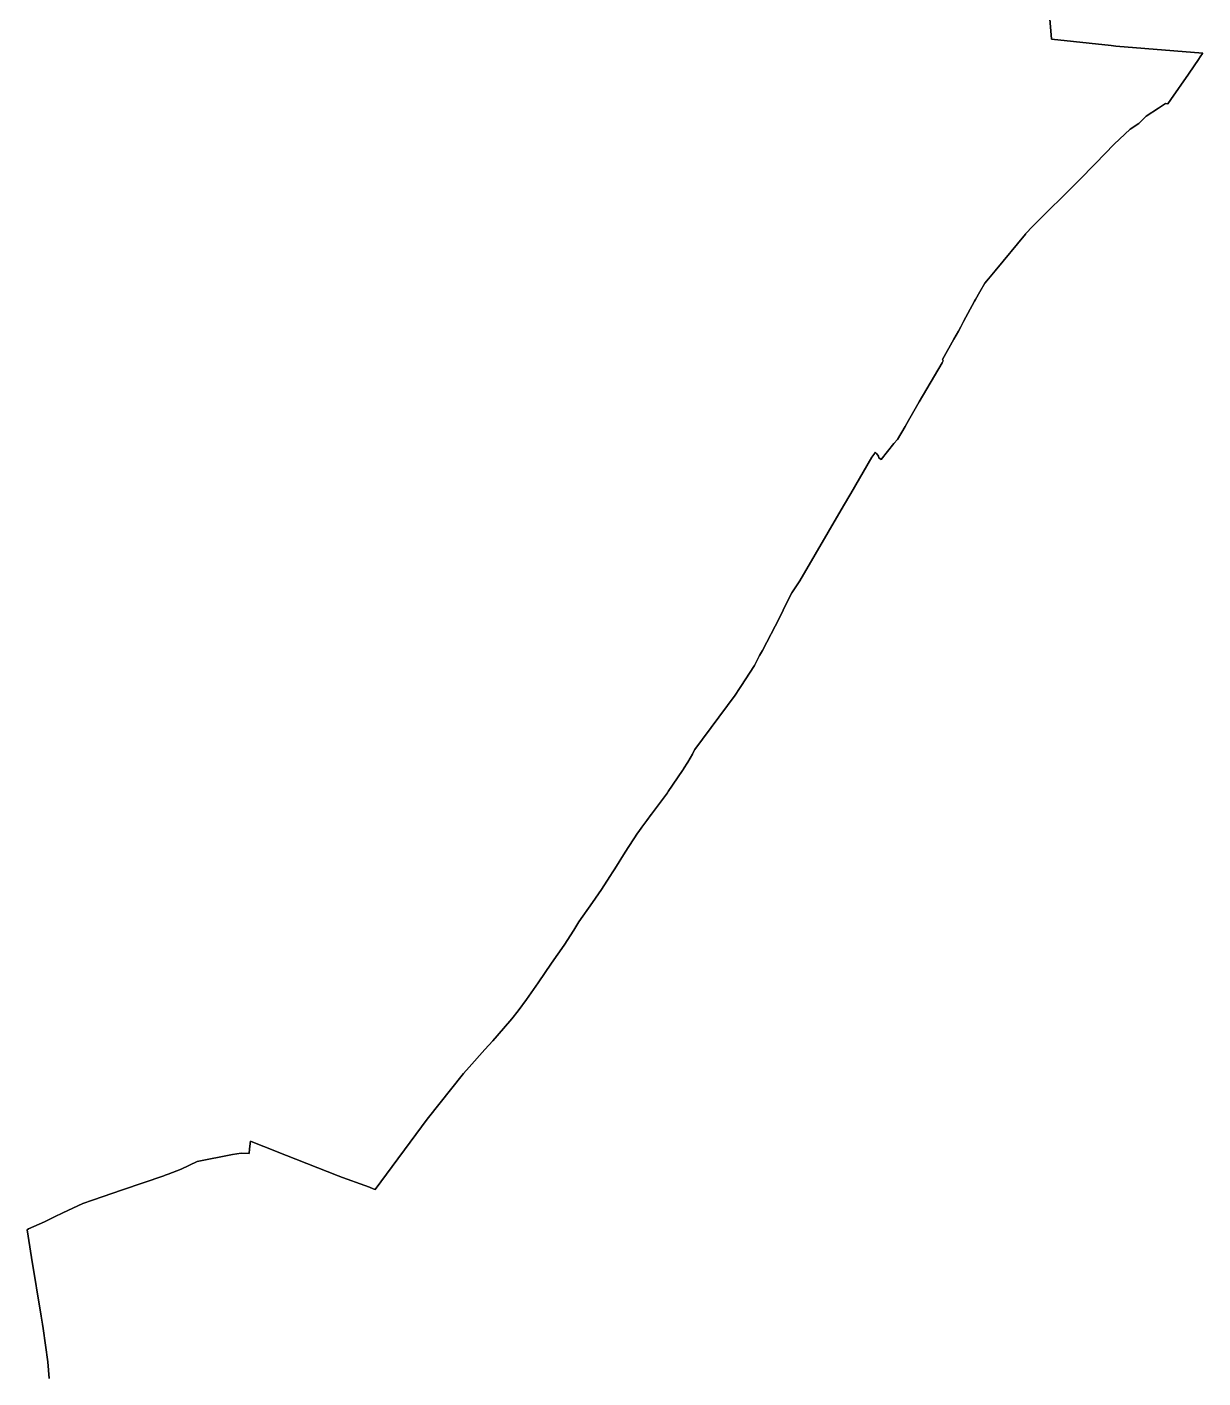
# Model space of a CAD drawing. Header units: inches. Extents: x 130170 to 284068, y 377793 to 804530.
# Drawn here: x 182937 to 186040, y 642571 to 646137 of the extents above; entities that cross this region are included whole.
import ezdxf

# ---------------------------------------------------------------- set-up
doc = ezdxf.new("R2010")
doc.units = ezdxf.units.IN
doc.header["$MEASUREMENT"] = 0
doc.layers.add('muni_il', color=7, linetype='Continuous')

msp = doc.modelspace()

# ---------------------------------------------------------------- linework, layer by layer
at = {"layer": 'muni_il'}
for points in [[(182995, 642569.9), (182992.1, 642614), (182979.4, 642701.5), (182977.7, 642713.1), (182974.6, 642734.5), (182948.8, 642889.4), (182937, 642962.4), (182941.3, 642964.9), (182982.8, 642983.8), (183009.7, 642997), (183031.4, 643007.2), (183084.6, 643032.2), (183109.3, 643040.8), (183188.5, 643067.8), (183298.2, 643105.2), (183301.4, 643106.2), (183309.6, 643109.1), (183343.7, 643122.4), (183385.8, 643142.4), (183479.1, 643161.5), (183502.2, 643164.4), (183523, 643164), (183524.2, 643176.3), (183526.2, 643196.3), (183550, 643186.9), (183573.5, 643177.7), (183592.5, 643170.2), (183758.2, 643104.7), (183769.4, 643100.6), (183828.2, 643079.1), (183840.5, 643074.6), (183850.4, 643070.9), (183855.9, 643068.9), (183992.3, 643254.6), (184088.2, 643375.2), (184103.4, 643391.5), (184145.2, 643438.4), (184165.8, 643461.5), (184193.7, 643493.5), (184216.5, 643519.5), (184232.9, 643540.6), (184254.5, 643570.3), (184285.4, 643614.1), (184320.8, 643665.7), (184353.9, 643713.2), (184379.5, 643753), (184393.1, 643775.4), (184428.7, 643826.2), (184452.5, 643860.4), (184475, 643894.6), (184482.9, 643906.9), (184487.9, 643914.9), (184515.2, 643958.8), (184547.5, 644008.9), (184550.7, 644013.9), (184558.7, 644024.8), (184572, 644042.9), (184583.6, 644058.1), (184584.3, 644059.1), (184621.9, 644108.6), (184626.4, 644115.3), (184628.9, 644119), (184666.2, 644174.2), (184668.8, 644177.9), (184669.3, 644178.9), (184680, 644196.9), (184692.5, 644217.8), (184694.7, 644222.1), (184699, 644230.4), (184804.9, 644373), (184816.9, 644390.6), (184820.6, 644396.1), (184855.9, 644451.4), (184855.9, 644451.5), (184868.8, 644476.1), (184869.8, 644477.9), (184869.9, 644478.2), (184877, 644491.7), (184921.9, 644577.6), (184941.7, 644618.4), (184954.6, 644643.3), (184975.5, 644675.2), (185090.8, 644872.8), (185110.2, 644906.1), (185166, 645001.6), (185173.6, 645012), (185175.1, 645014.9), (185178.7, 645010.2), (185183.4, 645004), (185184.3, 644999.8), (185190.9, 644995), (185223.8, 645037.3), (185233.5, 645048.5), (185253.7, 645082.6), (185263, 645098.2), (185291, 645147.8), (185351.4, 645250.6), (185354.1, 645255.9), (185352, 645259.5), (185382.6, 645313.4), (185394.3, 645333.9), (185400.6, 645345.7), (185408.1, 645359.5), (185437.1, 645413.2), (185439, 645417.4), (185450.8, 645437.8), (185463.9, 645460.6), (185473.5, 645472.2), (185490.9, 645493.4), (185571, 645590.4), (185572.3, 645591.9), (185590.2, 645610.4), (185711.7, 645731.9), (185755.6, 645776.3), (185805.4, 645827.4), (185847.5, 645867.4), (185870.4, 645882), (185889.6, 645901.5), (185921.8, 645922.9), (185940.6, 645935.2), (185946.4, 645934.5), (185955, 645945.9), (186001.4, 646012.5), (186029.5, 646054.1), (186030.2, 646055.1), (186030.4, 646055.4), (186034, 646060.8), (186039.5, 646068), (185809.6, 646086.6), (185797.6, 646087.9), (185639.7, 646104.8), (185627.7, 646256.3)], [(185627.7, 646256.3), (185639.7, 646104.8), (185797.6, 646087.9), (185809.6, 646086.6), (186039.5, 646068), (186034, 646060.8), (186030.4, 646055.4), (186030.2, 646055.1), (186029.5, 646054.1), (186001.4, 646012.5), (185955, 645945.9), (185946.4, 645934.5), (185940.6, 645935.2), (185921.8, 645922.9), (185889.6, 645901.5), (185870.4, 645882), (185847.5, 645867.4), (185805.4, 645827.4), (185755.6, 645776.3), (185711.7, 645731.9), (185590.2, 645610.4), (185572.3, 645591.9), (185571, 645590.4), (185490.9, 645493.4), (185473.5, 645472.2), (185463.9, 645460.6), (185450.8, 645437.8), (185439, 645417.4), (185437.1, 645413.2), (185408.1, 645359.5), (185400.6, 645345.7), (185394.3, 645333.9), (185382.6, 645313.4), (185352, 645259.5), (185354.1, 645255.9), (185351.4, 645250.6), (185291, 645147.8), (185263, 645098.2), (185253.7, 645082.6), (185233.5, 645048.5), (185223.8, 645037.3), (185190.9, 644995), (185184.3, 644999.8), (185183.4, 645004), (185178.7, 645010.2), (185175.1, 645014.9), (185173.6, 645012), (185166, 645001.6), (185110.2, 644906.1), (185090.8, 644872.8), (184975.5, 644675.2), (184954.6, 644643.3), (184941.7, 644618.4), (184921.9, 644577.6), (184877, 644491.7), (184869.9, 644478.2), (184869.8, 644477.9), (184868.8, 644476.1), (184855.9, 644451.5), (184855.9, 644451.4), (184820.6, 644396.1), (184816.9, 644390.6), (184804.9, 644373), (184699, 644230.4), (184694.7, 644222.1), (184692.5, 644217.8), (184680, 644196.9), (184669.3, 644178.9), (184668.8, 644177.9), (184666.2, 644174.2), (184628.9, 644119), (184626.4, 644115.3), (184621.9, 644108.6), (184584.3, 644059.1), (184583.6, 644058.1), (184572, 644042.9), (184558.7, 644024.8), (184550.7, 644013.9), (184547.5, 644008.9), (184515.2, 643958.8), (184487.9, 643914.9), (184482.9, 643906.9), (184475, 643894.6), (184452.5, 643860.4), (184428.7, 643826.2), (184393.1, 643775.4), (184379.5, 643753), (184353.9, 643713.2), (184320.8, 643665.7), (184285.4, 643614.1), (184254.5, 643570.3), (184232.9, 643540.6), (184216.5, 643519.5), (184193.7, 643493.5), (184165.8, 643461.5), (184145.2, 643438.4), (184103.4, 643391.5), (184088.2, 643375.2), (183992.3, 643254.6), (183855.9, 643068.9), (183850.4, 643070.9), (183840.5, 643074.6), (183828.2, 643079.1), (183769.4, 643100.6), (183758.2, 643104.7), (183592.5, 643170.2), (183573.5, 643177.7), (183550, 643186.9), (183526.2, 643196.3), (183524.2, 643176.3), (183523, 643164), (183502.2, 643164.4), (183479.1, 643161.5), (183385.8, 643142.4), (183343.7, 643122.4), (183309.6, 643109.1), (183301.4, 643106.2), (183298.2, 643105.2), (183188.5, 643067.8), (183109.3, 643040.8), (183084.6, 643032.2), (183031.4, 643007.2), (183009.7, 642997), (182982.8, 642983.8), (182941.3, 642964.9), (182937, 642962.4), (182948.8, 642889.4), (182974.6, 642734.5), (182977.7, 642713.1), (182979.4, 642701.5), (182992.1, 642614), (182995, 642569.9)]]:
    msp.add_lwpolyline(points, dxfattribs=at)

doc.saveas('drawing.dxf')
